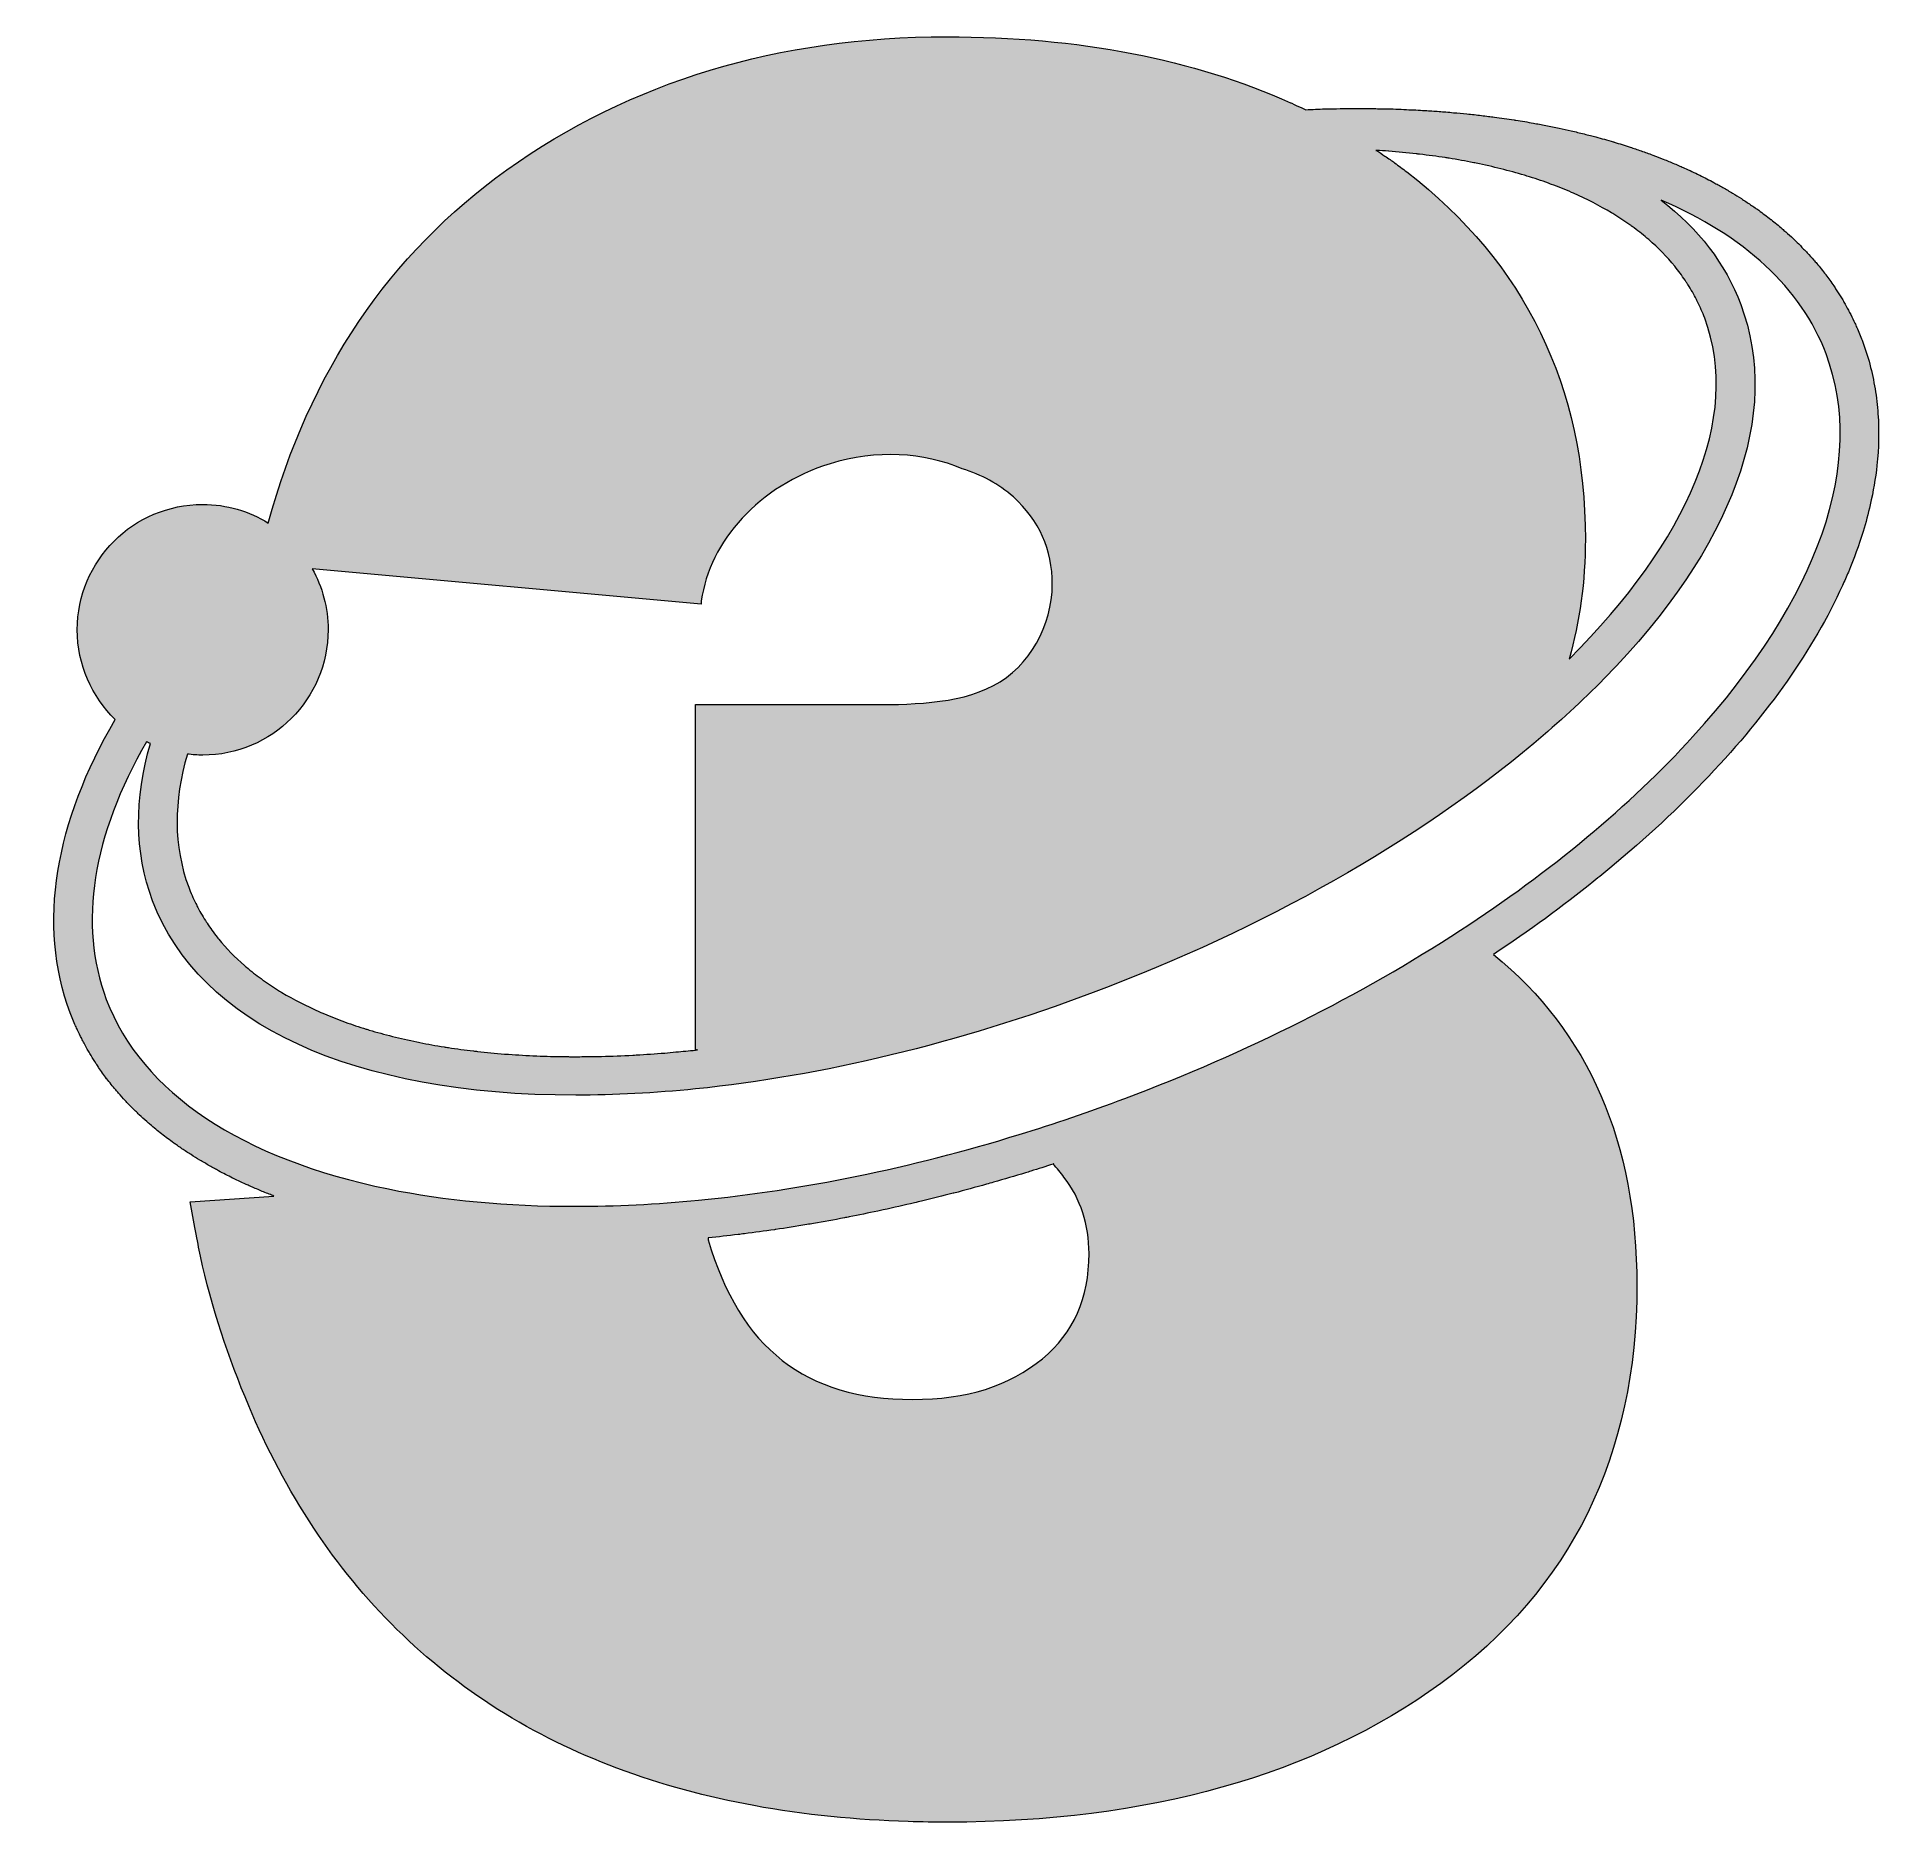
# Model space of a CAD drawing. Header units: millimetres. Extents: x -202 to -23, y -90 to 84.
import ezdxf

# ---------------------------------------------------------------- set-up
doc = ezdxf.new("R2010")
doc.units = ezdxf.units.MM
doc.header["$MEASUREMENT"] = 0
doc.layers.add('Layer 1', color=7, linetype='Continuous', lineweight=0)

msp = doc.modelspace()

# ---------------------------------------------------------------- hatches: boundary and pattern name
at = {"layer": 'Layer 1', "transparency": 33554687}
h = msp.add_hatch(color=7, dxfattribs=at)
h.dxf.hatch_style = 2
edge = h.paths.add_edge_path()
edge.add_spline(control_points=[(-41.21, 15.72), (-47.36, 8.97), (-55.04, 2.61), (-63.85, -3.14), (-73.55, -9.47), (-84.61, -15.04), (-96.53, -19.52), (-99.95, -20.81), (-103.38, -21.98), (-106.81, -23.03), (-117.4, -26.3), (-127.93, -28.45), (-138.02, -29.42), (-142.11, -29.82), (-146.12, -30.02), (-150.04, -30.02), (-156.66, -30.02), (-162.76, -29.44), (-168.22, -28.33), (-182.41, -25.44), (-192.25, -18.98), (-195.68, -9.87), (-198.43, -2.55), (-197.03, 6.09), (-191.77, 15.23), (-191.64, 15.16), (-191.52, 15.1), (-191.39, 15.04), (-192.95, 9.69), (-192.97, 4.51), (-191.17, -0.26), (-186.65, -12.3), (-171.64, -19.2), (-149.98, -19.2), (-146.2, -19.2), (-142.3, -18.99), (-138.31, -18.59), (-125.95, -17.33), (-112.78, -14.15), (-99.6, -9.2), (-82.98, -2.96), (-68.09, 5.49), (-56.71, 15.04), (-54.26, 17.11), (-51.95, 19.22), (-49.84, 21.38), (-37.27, 34.22), (-32.55, 47.16), (-36.55, 57.81), (-38.04, 61.78), (-40.67, 65.19), (-44.31, 67.98), (-36.25, 64.52), (-30.65, 59.42), (-28.24, 53), (-24.29, 42.47), (-28.9, 29.23), (-41.21, 15.72)], knot_values=[0, 0, 0, 0, 1, 1, 1, 2, 2, 2, 3, 3, 3, 4, 4, 4, 5, 5, 5, 6, 6, 6, 7, 7, 7, 8, 8, 8, 9, 9, 9, 10, 10, 10, 11, 11, 11, 12, 12, 12, 13, 13, 13, 14, 14, 14, 15, 15, 15, 16, 16, 16, 17, 17, 17, 18, 18, 18, 19, 19, 19, 19], degree=3, periodic=0)
edge = h.paths.add_edge_path()
edge.add_spline(control_points=[(-104.54, -44.86), (-107.76, -47.53), (-111.89, -48.83), (-117.19, -48.83), (-127.59, -48.83), (-133.98, -43.86), (-137.08, -33.3), (-137.08, -33.3), (-137.09, -33.1), (-137.09, -33.1), (-137.08, -33.1), (-137.07, -33.1), (-137.06, -33.09), (-136.1, -33), (-135.14, -32.89), (-134.17, -32.77), (-133.96, -32.75), (-133.75, -32.72), (-133.54, -32.69), (-132.57, -32.57), (-131.61, -32.44), (-130.63, -32.3), (-130.59, -32.29), (-130.55, -32.29), (-130.51, -32.28), (-129.51, -32.13), (-128.5, -31.97), (-127.49, -31.8), (-127.27, -31.77), (-127.05, -31.73), (-126.82, -31.69), (-125.83, -31.52), (-124.83, -31.34), (-123.82, -31.15), (-123.67, -31.12), (-123.5, -31.08), (-123.34, -31.05), (-122.42, -30.87), (-121.5, -30.68), (-120.57, -30.49), (-120.39, -30.45), (-120.21, -30.41), (-120.03, -30.37), (-119.02, -30.15), (-118, -29.92), (-116.99, -29.68), (-116.76, -29.63), (-116.53, -29.57), (-116.31, -29.52), (-115.28, -29.27), (-114.25, -29.02), (-113.22, -28.75), (-113.19, -28.74), (-113.17, -28.74), (-113.15, -28.73), (-112.1, -28.46), (-111.04, -28.17), (-109.99, -27.87), (-109.76, -27.81), (-109.53, -27.74), (-109.3, -27.68), (-108.26, -27.38), (-107.23, -27.08), (-106.18, -26.76), (-106.01, -26.71), (-105.84, -26.66), (-105.67, -26.6), (-104.95, -26.38), (-104.22, -26.14), (-103.49, -25.91), (-103.47, -25.91), (-103.46, -25.9), (-103.45, -25.9), (-103.45, -25.9), (-103.44, -25.9), (-103.44, -25.9), (-103.46, -25.9), (-103.47, -25.91), (-103.48, -25.91), (-103.13, -26.31), (-102.78, -26.73), (-102.44, -27.18), (-100.8, -29.34), (-100, -31.77), (-100, -34.63), (-100, -38.98), (-101.49, -42.33), (-104.54, -44.86)], knot_values=[0, 0, 0, 0, 1, 1, 1, 2, 2, 2, 3, 3, 3, 4, 4, 4, 5, 5, 5, 6, 6, 6, 7, 7, 7, 8, 8, 8, 9, 9, 9, 10, 10, 10, 11, 11, 11, 12, 12, 12, 13, 13, 13, 14, 14, 14, 15, 15, 15, 16, 16, 16, 17, 17, 17, 18, 18, 18, 19, 19, 19, 20, 20, 20, 21, 21, 21, 22, 22, 22, 23, 23, 23, 24, 24, 24, 25, 25, 25, 26, 26, 26, 27, 27, 27, 28, 28, 28, 29, 29, 29, 29], degree=3, periodic=0)
edge = h.paths.add_edge_path()
edge.add_spline(control_points=[(-187.79, 14.02), (-187.3, 13.96), (-186.81, 13.92), (-186.3, 13.92), (-179.56, 13.92), (-174.09, 19.39), (-174.09, 26.13), (-174.09, 28.28), (-174.65, 30.3), (-175.63, 32.06), (-175.63, 32.06), (-137.76, 28.63), (-137.76, 28.63), (-137.75, 28.74), (-137.77, 28.85), (-137.75, 28.95), (-136.94, 34.75), (-132.14, 40.16), (-125.22, 42.29), (-120.67, 43.7), (-116.09, 43.4), (-112.36, 41.81), (-110.45, 41.22), (-108.79, 40.33), (-107.37, 39.06), (-104.82, 36.76), (-103.58, 33.97), (-103.58, 30.53), (-103.58, 26.59), (-105.77, 22.56), (-109.3, 20.69), (-112.83, 18.82), (-117.73, 18.84), (-121.6, 18.84), (-121.6, 18.84), (-138.31, 18.84), (-138.31, 18.84), (-138.31, 18.84), (-138.31, -14.8), (-138.31, -14.8), (-138.25, -14.8), (-138.19, -14.79), (-138.12, -14.78), (-138.19, -14.79), (-138.25, -14.8), (-138.31, -14.81), (-138.96, -14.87), (-139.59, -14.93), (-140.22, -14.99), (-140.59, -15.02), (-140.95, -15.06), (-141.31, -15.09), (-142.24, -15.16), (-143.16, -15.23), (-144.08, -15.28), (-144.19, -15.28), (-144.31, -15.29), (-144.42, -15.3), (-145.45, -15.35), (-146.46, -15.39), (-147.46, -15.42), (-147.78, -15.42), (-148.09, -15.42), (-148.4, -15.43), (-148.93, -15.44), (-149.46, -15.45), (-149.98, -15.45), (-150.18, -15.45), (-150.37, -15.45), (-150.57, -15.45), (-150.74, -15.44), (-150.91, -15.44), (-151.08, -15.44), (-151.99, -15.43), (-152.89, -15.41), (-153.78, -15.37), (-153.9, -15.37), (-154.02, -15.36), (-154.15, -15.36), (-155.06, -15.31), (-155.96, -15.26), (-156.84, -15.19), (-156.86, -15.19), (-156.89, -15.19), (-156.91, -15.19), (-157.81, -15.12), (-158.68, -15.03), (-159.55, -14.94), (-159.67, -14.92), (-159.8, -14.91), (-159.93, -14.89), (-160.76, -14.8), (-161.57, -14.68), (-162.37, -14.56), (-162.51, -14.54), (-162.65, -14.52), (-162.79, -14.5), (-163.59, -14.37), (-164.38, -14.23), (-165.16, -14.07), (-165.25, -14.05), (-165.35, -14.03), (-165.44, -14.01), (-167.06, -13.68), (-168.61, -13.29), (-170.08, -12.85), (-170.18, -12.82), (-170.28, -12.79), (-170.37, -12.76), (-171.07, -12.55), (-171.75, -12.32), (-172.42, -12.08), (-172.53, -12.04), (-172.64, -12), (-172.75, -11.96), (-173.41, -11.71), (-174.06, -11.45), (-174.69, -11.18), (-174.77, -11.15), (-174.84, -11.11), (-174.92, -11.08), (-176.22, -10.5), (-177.45, -9.87), (-178.59, -9.19), (-178.66, -9.14), (-178.74, -9.1), (-178.81, -9.06), (-179.35, -8.73), (-179.87, -8.38), (-180.37, -8.03), (-180.45, -7.97), (-180.53, -7.91), (-180.62, -7.85), (-181.11, -7.49), (-181.59, -7.12), (-182.04, -6.73), (-182.1, -6.68), (-182.16, -6.63), (-182.22, -6.58), (-183.15, -5.77), (-183.99, -4.9), (-184.74, -3.99), (-184.79, -3.92), (-184.84, -3.86), (-184.89, -3.8), (-185.24, -3.36), (-185.56, -2.91), (-185.87, -2.44), (-185.92, -2.36), (-185.98, -2.27), (-186.03, -2.19), (-186.33, -1.72), (-186.61, -1.24), (-186.86, -0.75), (-186.89, -0.68), (-186.93, -0.6), (-186.97, -0.53), (-187.22, -0.01), (-187.46, 0.52), (-187.66, 1.06), (-189.16, 5.06), (-189.13, 9.45), (-187.79, 14.02)], knot_values=[0, 0, 0, 0, 1, 1, 1, 2, 2, 2, 3, 3, 3, 4, 4, 4, 5, 5, 5, 6, 6, 6, 7, 7, 7, 8, 8, 8, 9, 9, 9, 10, 10, 10, 11, 11, 11, 12, 12, 12, 13, 13, 13, 14, 14, 14, 15, 15, 15, 16, 16, 16, 17, 17, 17, 18, 18, 18, 19, 19, 19, 20, 20, 20, 21, 21, 21, 22, 22, 22, 23, 23, 23, 24, 24, 24, 25, 25, 25, 26, 26, 26, 27, 27, 27, 28, 28, 28, 29, 29, 29, 30, 30, 30, 31, 31, 31, 32, 32, 32, 33, 33, 33, 34, 34, 34, 35, 35, 35, 36, 36, 36, 37, 37, 37, 38, 38, 38, 39, 39, 39, 40, 40, 40, 41, 41, 41, 42, 42, 42, 43, 43, 43, 44, 44, 44, 45, 45, 45, 46, 46, 46, 47, 47, 47, 48, 48, 48, 49, 49, 49, 50, 50, 50, 51, 51, 51, 52, 52, 52, 53, 53, 53, 54, 54, 54, 54], degree=3, periodic=0)
edge = h.paths.add_edge_path()
edge.add_spline(control_points=[(-72, 72.82), (-71.61, 72.8), (-71.22, 72.77), (-70.83, 72.74), (-70.83, 72.74), (-70.83, 72.74), (-70.82, 72.74), (-69.92, 72.67), (-69.03, 72.58), (-68.15, 72.48), (-68.03, 72.47), (-67.92, 72.46), (-67.81, 72.44), (-66.97, 72.35), (-66.14, 72.23), (-65.33, 72.11), (-65.2, 72.09), (-65.08, 72.07), (-64.95, 72.05), (-64.14, 71.92), (-63.34, 71.77), (-62.55, 71.62), (-62.47, 71.6), (-62.39, 71.58), (-62.3, 71.57), (-60.67, 71.23), (-59.1, 70.84), (-57.61, 70.39), (-57.53, 70.37), (-57.45, 70.34), (-57.37, 70.32), (-56.65, 70.1), (-55.96, 69.87), (-55.28, 69.62), (-55.18, 69.58), (-55.09, 69.55), (-54.99, 69.51), (-54.31, 69.26), (-53.66, 69), (-53.02, 68.73), (-52.95, 68.7), (-52.89, 68.67), (-52.82, 68.64), (-51.5, 68.06), (-50.27, 67.42), (-49.12, 66.73), (-49.05, 66.69), (-48.98, 66.65), (-48.91, 66.61), (-48.37, 66.28), (-47.85, 65.93), (-47.35, 65.57), (-47.27, 65.52), (-47.19, 65.46), (-47.11, 65.4), (-46.61, 65.04), (-46.13, 64.67), (-45.68, 64.28), (-45.62, 64.23), (-45.57, 64.18), (-45.51, 64.13), (-44.58, 63.32), (-43.73, 62.45), (-42.98, 61.54), (-42.93, 61.47), (-42.88, 61.41), (-42.83, 61.35), (-42.48, 60.91), (-42.16, 60.46), (-41.85, 59.99), (-41.8, 59.91), (-41.74, 59.82), (-41.69, 59.74), (-41.39, 59.27), (-41.11, 58.79), (-40.86, 58.3), (-40.83, 58.23), (-40.79, 58.15), (-40.76, 58.08), (-40.5, 57.56), (-40.26, 57.03), (-40.06, 56.49), (-36.41, 46.77), (-41.75, 34.75), (-53.26, 23.28), (-52.21, 26.94), (-51.68, 30.83), (-51.68, 34.95), (-51.68, 49.78), (-57.53, 61.81), (-69.06, 70.72), (-69.46, 71.02), (-69.86, 71.32), (-70.26, 71.6), (-70.26, 71.61), (-70.27, 71.62), (-70.27, 71.62), (-70.52, 71.81), (-70.84, 72.03), (-71.19, 72.26), (-71.46, 72.44), (-71.72, 72.63), (-71.99, 72.81), (-72.01, 72.81), (-72.04, 72.81), (-72.06, 72.81), (-72.07, 72.82), (-72.07, 72.82), (-72.08, 72.82), (-72.05, 72.82), (-72.03, 72.82), (-72, 72.82)], knot_values=[0, 0, 0, 0, 1, 1, 1, 2, 2, 2, 3, 3, 3, 4, 4, 4, 5, 5, 5, 6, 6, 6, 7, 7, 7, 8, 8, 8, 9, 9, 9, 10, 10, 10, 11, 11, 11, 12, 12, 12, 13, 13, 13, 14, 14, 14, 15, 15, 15, 16, 16, 16, 17, 17, 17, 18, 18, 18, 19, 19, 19, 20, 20, 20, 21, 21, 21, 22, 22, 22, 23, 23, 23, 24, 24, 24, 25, 25, 25, 26, 26, 26, 27, 27, 27, 28, 28, 28, 29, 29, 29, 30, 30, 30, 31, 31, 31, 32, 32, 32, 33, 33, 33, 34, 34, 34, 35, 35, 35, 36, 36, 36, 37, 37, 37, 37], degree=3, periodic=0)
edge = h.paths.add_edge_path()
edge.add_spline(control_points=[(-23.19, 47.15), (-23.24, 47.97), (-23.34, 48.78), (-23.47, 49.59), (-23.73, 51.2), (-24.15, 52.78), (-24.73, 54.32), (-24.89, 54.74), (-25.07, 55.16), (-25.25, 55.58), (-25.31, 55.71), (-25.37, 55.85), (-25.43, 55.98), (-25.56, 56.26), (-25.7, 56.54), (-25.84, 56.82), (-25.91, 56.97), (-25.99, 57.11), (-26.07, 57.26), (-26.21, 57.52), (-26.35, 57.78), (-26.5, 58.03), (-26.58, 58.18), (-26.66, 58.32), (-26.75, 58.46), (-26.91, 58.73), (-27.08, 58.99), (-27.25, 59.25), (-27.33, 59.37), (-27.41, 59.5), (-27.49, 59.62), (-27.74, 59.99), (-28, 60.35), (-28.27, 60.71), (-28.28, 60.72), (-28.28, 60.72), (-28.28, 60.73), (-28.56, 61.09), (-28.85, 61.45), (-29.15, 61.8), (-29.24, 61.91), (-29.34, 62.02), (-29.43, 62.13), (-29.64, 62.37), (-29.85, 62.61), (-30.07, 62.84), (-30.19, 62.97), (-30.31, 63.09), (-30.43, 63.21), (-30.64, 63.43), (-30.85, 63.65), (-31.07, 63.86), (-31.2, 63.98), (-31.32, 64.1), (-31.44, 64.22), (-31.68, 64.45), (-31.93, 64.67), (-32.17, 64.88), (-32.29, 64.98), (-32.39, 65.08), (-32.51, 65.18), (-32.86, 65.49), (-33.23, 65.79), (-33.6, 66.08), (-33.61, 66.09), (-33.61, 66.09), (-33.62, 66.1), (-34.01, 66.4), (-34.4, 66.69), (-34.8, 66.98), (-34.92, 67.07), (-35.04, 67.15), (-35.16, 67.23), (-35.45, 67.43), (-35.74, 67.63), (-36.04, 67.83), (-36.19, 67.93), (-36.34, 68.02), (-36.49, 68.12), (-36.77, 68.3), (-37.06, 68.47), (-37.34, 68.65), (-37.5, 68.74), (-37.66, 68.84), (-37.82, 68.93), (-38.12, 69.11), (-38.43, 69.28), (-38.75, 69.46), (-38.89, 69.54), (-39.03, 69.61), (-39.17, 69.69), (-39.62, 69.93), (-40.07, 70.16), (-40.53, 70.39), (-40.55, 70.4), (-40.56, 70.4), (-40.57, 70.41), (-41.05, 70.65), (-41.54, 70.87), (-42.04, 71.1), (-42.18, 71.16), (-42.33, 71.22), (-42.47, 71.29), (-42.83, 71.44), (-43.19, 71.6), (-43.55, 71.74), (-43.73, 71.82), (-43.91, 71.89), (-44.09, 71.96), (-44.43, 72.1), (-44.78, 72.23), (-45.12, 72.36), (-45.31, 72.43), (-45.5, 72.5), (-45.69, 72.57), (-46.06, 72.7), (-46.43, 72.83), (-46.8, 72.96), (-46.97, 73.01), (-47.14, 73.07), (-47.31, 73.13), (-47.82, 73.3), (-48.34, 73.46), (-48.86, 73.62), (-48.89, 73.63), (-48.93, 73.64), (-48.97, 73.65), (-49.53, 73.82), (-50.1, 73.98), (-50.67, 74.13), (-50.84, 74.17), (-51.01, 74.22), (-51.18, 74.26), (-51.59, 74.37), (-52.01, 74.47), (-52.43, 74.57), (-52.64, 74.62), (-52.85, 74.67), (-53.06, 74.72), (-53.45, 74.81), (-53.84, 74.9), (-54.24, 74.98), (-54.46, 75.03), (-54.67, 75.07), (-54.89, 75.12), (-55.31, 75.2), (-55.73, 75.28), (-56.15, 75.36), (-56.35, 75.4), (-56.54, 75.44), (-56.74, 75.47), (-57.3, 75.57), (-57.87, 75.67), (-58.44, 75.76), (-58.5, 75.77), (-58.56, 75.78), (-58.62, 75.79), (-59.25, 75.89), (-59.89, 75.98), (-60.54, 76.06), (-60.73, 76.09), (-60.92, 76.11), (-61.11, 76.13), (-61.57, 76.19), (-62.03, 76.25), (-62.49, 76.3), (-62.73, 76.32), (-62.97, 76.35), (-63.21, 76.37), (-63.64, 76.41), (-64.07, 76.46), (-64.51, 76.49), (-64.76, 76.52), (-65, 76.54), (-65.25, 76.56), (-65.7, 76.59), (-66.15, 76.63), (-66.61, 76.66), (-66.84, 76.67), (-67.07, 76.69), (-67.3, 76.7), (-67.89, 76.74), (-68.48, 76.77), (-69.08, 76.79), (-69.17, 76.8), (-69.26, 76.8), (-69.36, 76.81), (-70.05, 76.84), (-70.75, 76.86), (-71.45, 76.87), (-71.66, 76.88), (-71.87, 76.88), (-72.08, 76.88), (-72.58, 76.89), (-73.08, 76.89), (-73.58, 76.9), (-73.68, 76.9), (-73.78, 76.9), (-73.88, 76.9), (-73.99, 76.9), (-74.11, 76.89), (-74.22, 76.89), (-75.11, 76.89), (-76, 76.88), (-76.9, 76.86), (-76.94, 76.86), (-76.99, 76.86), (-77.03, 76.86), (-77.64, 76.84), (-78.27, 76.81), (-78.89, 76.78), (-78.89, 76.78), (-79.36, 76.99), (-79.36, 76.99), (-79.36, 76.99), (-79.36, 76.98), (-79.36, 76.98), (-79.67, 77.12), (-79.97, 77.27), (-80.27, 77.4), (-80.33, 77.44), (-80.37, 77.45), (-80.37, 77.45), (-80.37, 77.45), (-80.37, 77.45), (-80.37, 77.45), (-89.81, 81.71), (-101.01, 83.88), (-113.85, 83.88), (-130.24, 83.88), (-144.65, 79.51), (-156.69, 70.91), (-168.13, 62.73), (-175.93, 51.17), (-179.91, 36.52), (-181.77, 37.67), (-183.96, 38.34), (-186.3, 38.34), (-193.04, 38.34), (-198.51, 32.87), (-198.51, 26.13), (-198.51, 22.71), (-197.09, 19.62), (-194.82, 17.4), (-200.63, 7.4), (-202.44, -2.52), (-199.19, -11.19), (-199.03, -11.62), (-198.85, -12.04), (-198.67, -12.46), (-198.61, -12.59), (-198.55, -12.72), (-198.49, -12.85), (-198.36, -13.13), (-198.22, -13.41), (-198.08, -13.69), (-198.01, -13.84), (-197.93, -13.99), (-197.85, -14.14), (-197.71, -14.4), (-197.57, -14.65), (-197.42, -14.91), (-197.34, -15.05), (-197.25, -15.2), (-197.17, -15.34), (-197.01, -15.6), (-196.84, -15.87), (-196.67, -16.13), (-196.59, -16.25), (-196.51, -16.37), (-196.43, -16.49), (-196.18, -16.86), (-195.92, -17.23), (-195.65, -17.59), (-195.64, -17.59), (-195.64, -17.6), (-195.64, -17.6), (-195.36, -17.97), (-195.07, -18.32), (-194.77, -18.68), (-194.68, -18.79), (-194.58, -18.89), (-194.49, -19), (-194.28, -19.24), (-194.06, -19.48), (-193.84, -19.72), (-193.73, -19.84), (-193.61, -19.97), (-193.49, -20.09), (-193.28, -20.31), (-193.06, -20.53), (-192.84, -20.74), (-192.72, -20.86), (-192.6, -20.98), (-192.47, -21.1), (-192.24, -21.32), (-191.99, -21.54), (-191.74, -21.76), (-191.63, -21.86), (-191.52, -21.96), (-191.41, -22.05), (-191.05, -22.36), (-190.69, -22.67), (-190.31, -22.96), (-190.31, -22.96), (-190.3, -22.97), (-190.3, -22.97), (-189.91, -23.27), (-189.52, -23.57), (-189.11, -23.86), (-189, -23.94), (-188.87, -24.02), (-188.75, -24.11), (-188.47, -24.31), (-188.17, -24.51), (-187.88, -24.7), (-187.73, -24.8), (-187.58, -24.9), (-187.43, -24.99), (-187.15, -25.17), (-186.86, -25.35), (-186.57, -25.53), (-186.42, -25.62), (-186.26, -25.71), (-186.1, -25.8), (-185.8, -25.98), (-185.48, -26.16), (-185.16, -26.34), (-185.02, -26.41), (-184.89, -26.49), (-184.75, -26.57), (-184.3, -26.81), (-183.84, -27.04), (-183.38, -27.27), (-183.37, -27.27), (-183.36, -27.28), (-183.35, -27.29), (-182.86, -27.52), (-182.37, -27.75), (-181.88, -27.97), (-181.74, -28.04), (-181.59, -28.1), (-181.45, -28.16), (-181.09, -28.31), (-180.73, -28.47), (-180.37, -28.62), (-180.19, -28.69), (-180.01, -28.76), (-179.83, -28.84), (-179.67, -28.9), (-179.51, -28.96), (-179.36, -29.02), (-179.36, -29.02), (-179.36, -29.04), (-179.36, -29.04), (-179.36, -29.04), (-187.51, -29.57), (-187.51, -29.57), (-187.19, -31.54), (-186.82, -33.42), (-186.51, -34.87), (-185.44, -39.85), (-183.79, -44.77), (-181.81, -49.46), (-180.07, -53.61), (-177.97, -57.61), (-175.48, -61.37), (-173.13, -64.92), (-170.43, -68.24), (-167.39, -71.22), (-164.4, -74.17), (-161.09, -76.78), (-157.55, -79.02), (-153.9, -81.32), (-150, -83.22), (-145.96, -84.74), (-141.65, -86.37), (-137.17, -87.56), (-132.64, -88.39), (-127.68, -89.3), (-122.64, -89.78), (-117.6, -89.94), (-116.31, -89.98), (-115.02, -90), (-113.73, -90), (-94.24, -90), (-78.09, -85.45), (-65.74, -76.48), (-53.08, -67.3), (-46.66, -54.26), (-46.66, -37.73), (-46.66, -23.81), (-51.35, -13.03), (-60.62, -5.49), (-57.15, -3.19), (-53.89, -0.8), (-50.84, 1.65), (-50.32, 2.06), (-49.81, 2.48), (-49.3, 2.9), (-45.77, 5.82), (-42.54, 8.83), (-39.66, 11.88), (-33.88, 17.98), (-29.46, 24.26), (-26.65, 30.43), (-26.45, 30.87), (-26.26, 31.31), (-26.07, 31.75), (-25.52, 33.07), (-25.04, 34.39), (-24.64, 35.69), (-24.37, 36.56), (-24.14, 37.43), (-23.94, 38.29), (-23.65, 39.59), (-23.43, 40.87), (-23.29, 42.14), (-23.11, 43.83), (-23.07, 45.51), (-23.19, 47.15)], knot_values=[0, 0, 0, 0, 1, 1, 1, 2, 2, 2, 3, 3, 3, 4, 4, 4, 5, 5, 5, 6, 6, 6, 7, 7, 7, 8, 8, 8, 9, 9, 9, 10, 10, 10, 11, 11, 11, 12, 12, 12, 13, 13, 13, 14, 14, 14, 15, 15, 15, 16, 16, 16, 17, 17, 17, 18, 18, 18, 19, 19, 19, 20, 20, 20, 21, 21, 21, 22, 22, 22, 23, 23, 23, 24, 24, 24, 25, 25, 25, 26, 26, 26, 27, 27, 27, 28, 28, 28, 29, 29, 29, 30, 30, 30, 31, 31, 31, 32, 32, 32, 33, 33, 33, 34, 34, 34, 35, 35, 35, 36, 36, 36, 37, 37, 37, 38, 38, 38, 39, 39, 39, 40, 40, 40, 41, 41, 41, 42, 42, 42, 43, 43, 43, 44, 44, 44, 45, 45, 45, 46, 46, 46, 47, 47, 47, 48, 48, 48, 49, 49, 49, 50, 50, 50, 51, 51, 51, 52, 52, 52, 53, 53, 53, 54, 54, 54, 55, 55, 55, 56, 56, 56, 57, 57, 57, 58, 58, 58, 59, 59, 59, 60, 60, 60, 61, 61, 61, 62, 62, 62, 63, 63, 63, 64, 64, 64, 65, 65, 65, 66, 66, 66, 67, 67, 67, 68, 68, 68, 69, 69, 69, 70, 70, 70, 71, 71, 71, 72, 72, 72, 73, 73, 73, 74, 74, 74, 75, 75, 75, 76, 76, 76, 77, 77, 77, 78, 78, 78, 79, 79, 79, 80, 80, 80, 81, 81, 81, 82, 82, 82, 83, 83, 83, 84, 84, 84, 85, 85, 85, 86, 86, 86, 87, 87, 87, 88, 88, 88, 89, 89, 89, 90, 90, 90, 91, 91, 91, 92, 92, 92, 93, 93, 93, 94, 94, 94, 95, 95, 95, 96, 96, 96, 97, 97, 97, 98, 98, 98, 99, 99, 99, 100, 100, 100, 101, 101, 101, 102, 102, 102, 103, 103, 103, 104, 104, 104, 105, 105, 105, 106, 106, 106, 107, 107, 107, 108, 108, 108, 109, 109, 109, 110, 110, 110, 111, 111, 111, 112, 112, 112, 113, 113, 113, 114, 114, 114, 115, 115, 115, 116, 116, 116, 117, 117, 117, 118, 118, 118, 119, 119, 119, 120, 120, 120, 121, 121, 121, 122, 122, 122, 123, 123, 123, 124, 124, 124, 125, 125, 125, 126, 126, 126, 127, 127, 127, 128, 128, 128, 129, 129, 129, 130, 130, 130, 131, 131, 131, 132, 132, 132, 133, 133, 133, 134, 134, 134, 135, 135, 135, 136, 136, 136, 137, 137, 137, 138, 138, 138, 139, 139, 139, 140, 140, 140, 140], degree=3, periodic=0)

# ---------------------------------------------------------------- linework, layer by layer
at = {"layer": 'Layer 1'}
for points, knots in [([(-23.19, 47.15), (-23.24, 47.97), (-23.34, 48.78), (-23.47, 49.59), (-23.73, 51.2), (-24.15, 52.78), (-24.73, 54.32), (-24.89, 54.74), (-25.07, 55.16), (-25.25, 55.58), (-25.31, 55.71), (-25.37, 55.85), (-25.43, 55.98), (-25.56, 56.26), (-25.7, 56.54), (-25.84, 56.82), (-25.91, 56.97), (-25.99, 57.11), (-26.07, 57.26), (-26.21, 57.52), (-26.35, 57.78), (-26.5, 58.03), (-26.58, 58.18), (-26.66, 58.32), (-26.75, 58.46), (-26.91, 58.73), (-27.08, 58.99), (-27.25, 59.25), (-27.33, 59.37), (-27.41, 59.5), (-27.49, 59.62), (-27.74, 59.99), (-28, 60.35), (-28.27, 60.71), (-28.28, 60.72), (-28.28, 60.72), (-28.28, 60.73), (-28.56, 61.09), (-28.85, 61.45), (-29.15, 61.8), (-29.24, 61.91), (-29.34, 62.02), (-29.43, 62.13), (-29.64, 62.37), (-29.85, 62.61), (-30.07, 62.84), (-30.19, 62.97), (-30.31, 63.09), (-30.43, 63.21), (-30.64, 63.43), (-30.85, 63.65), (-31.07, 63.86), (-31.2, 63.98), (-31.32, 64.1), (-31.44, 64.22), (-31.68, 64.45), (-31.93, 64.67), (-32.17, 64.88), (-32.29, 64.98), (-32.39, 65.08), (-32.51, 65.18), (-32.86, 65.49), (-33.23, 65.79), (-33.6, 66.08), (-33.61, 66.09), (-33.61, 66.09), (-33.62, 66.1), (-34.01, 66.4), (-34.4, 66.69), (-34.8, 66.98), (-34.92, 67.07), (-35.04, 67.15), (-35.16, 67.23), (-35.45, 67.43), (-35.74, 67.63), (-36.04, 67.83), (-36.19, 67.93), (-36.34, 68.02), (-36.49, 68.12), (-36.77, 68.3), (-37.06, 68.47), (-37.34, 68.65), (-37.5, 68.74), (-37.66, 68.84), (-37.82, 68.93), (-38.12, 69.11), (-38.43, 69.28), (-38.75, 69.46), (-38.89, 69.54), (-39.03, 69.61), (-39.17, 69.69), (-39.62, 69.93), (-40.07, 70.16), (-40.53, 70.39), (-40.55, 70.4), (-40.56, 70.4), (-40.57, 70.41), (-41.05, 70.65), (-41.54, 70.87), (-42.04, 71.1), (-42.18, 71.16), (-42.33, 71.22), (-42.47, 71.29), (-42.83, 71.44), (-43.19, 71.6), (-43.55, 71.74), (-43.73, 71.82), (-43.91, 71.89), (-44.09, 71.96), (-44.43, 72.1), (-44.78, 72.23), (-45.12, 72.36), (-45.31, 72.43), (-45.5, 72.5), (-45.69, 72.57), (-46.06, 72.7), (-46.43, 72.83), (-46.8, 72.96), (-46.97, 73.01), (-47.14, 73.07), (-47.31, 73.13), (-47.82, 73.3), (-48.34, 73.46), (-48.86, 73.62), (-48.89, 73.63), (-48.93, 73.64), (-48.97, 73.65), (-49.53, 73.82), (-50.1, 73.98), (-50.67, 74.13), (-50.84, 74.17), (-51.01, 74.22), (-51.18, 74.26), (-51.59, 74.37), (-52.01, 74.47), (-52.43, 74.57), (-52.64, 74.62), (-52.85, 74.67), (-53.06, 74.72), (-53.45, 74.81), (-53.84, 74.9), (-54.24, 74.98), (-54.46, 75.03), (-54.67, 75.07), (-54.89, 75.12), (-55.31, 75.2), (-55.73, 75.28), (-56.15, 75.36), (-56.35, 75.4), (-56.54, 75.44), (-56.74, 75.47), (-57.3, 75.57), (-57.87, 75.67), (-58.44, 75.76), (-58.5, 75.77), (-58.56, 75.78), (-58.62, 75.79), (-59.25, 75.89), (-59.89, 75.98), (-60.54, 76.06), (-60.73, 76.09), (-60.92, 76.11), (-61.11, 76.13), (-61.57, 76.19), (-62.03, 76.25), (-62.49, 76.3), (-62.73, 76.32), (-62.97, 76.35), (-63.21, 76.37), (-63.64, 76.41), (-64.07, 76.46), (-64.51, 76.49), (-64.76, 76.52), (-65, 76.54), (-65.25, 76.56), (-65.7, 76.59), (-66.15, 76.63), (-66.61, 76.66), (-66.84, 76.67), (-67.07, 76.69), (-67.3, 76.7), (-67.89, 76.74), (-68.48, 76.77), (-69.08, 76.79), (-69.17, 76.8), (-69.26, 76.8), (-69.36, 76.81), (-70.05, 76.84), (-70.75, 76.86), (-71.45, 76.87), (-71.66, 76.88), (-71.87, 76.88), (-72.08, 76.88), (-72.58, 76.89), (-73.08, 76.89), (-73.58, 76.9), (-73.68, 76.9), (-73.78, 76.9), (-73.88, 76.9), (-73.99, 76.9), (-74.11, 76.89), (-74.22, 76.89), (-75.11, 76.89), (-76, 76.88), (-76.9, 76.86), (-76.94, 76.86), (-76.99, 76.86), (-77.03, 76.86), (-77.64, 76.84), (-78.27, 76.81), (-78.89, 76.78), (-78.89, 76.78), (-79.36, 76.99), (-79.36, 76.99), (-79.36, 76.99), (-79.36, 76.98), (-79.36, 76.98), (-79.67, 77.12), (-79.97, 77.27), (-80.27, 77.4), (-80.33, 77.44), (-80.37, 77.45), (-80.37, 77.45), (-80.37, 77.45), (-80.37, 77.45), (-80.37, 77.45), (-89.81, 81.71), (-101.01, 83.88), (-113.85, 83.88), (-130.24, 83.88), (-144.65, 79.51), (-156.69, 70.91), (-168.13, 62.73), (-175.93, 51.17), (-179.91, 36.52), (-181.77, 37.67), (-183.96, 38.34), (-186.3, 38.34), (-193.04, 38.34), (-198.51, 32.87), (-198.51, 26.13), (-198.51, 22.71), (-197.09, 19.62), (-194.82, 17.4), (-200.63, 7.4), (-202.44, -2.52), (-199.19, -11.19), (-199.03, -11.62), (-198.85, -12.04), (-198.67, -12.46), (-198.61, -12.59), (-198.55, -12.72), (-198.49, -12.85), (-198.36, -13.13), (-198.22, -13.41), (-198.08, -13.69), (-198.01, -13.84), (-197.93, -13.99), (-197.85, -14.14), (-197.71, -14.4), (-197.57, -14.65), (-197.42, -14.91), (-197.34, -15.05), (-197.25, -15.2), (-197.17, -15.34), (-197.01, -15.6), (-196.84, -15.87), (-196.67, -16.13), (-196.59, -16.25), (-196.51, -16.37), (-196.43, -16.49), (-196.18, -16.86), (-195.92, -17.23), (-195.65, -17.59), (-195.64, -17.59), (-195.64, -17.6), (-195.64, -17.6), (-195.36, -17.97), (-195.07, -18.32), (-194.77, -18.68), (-194.68, -18.79), (-194.58, -18.89), (-194.49, -19), (-194.28, -19.24), (-194.06, -19.48), (-193.84, -19.72), (-193.73, -19.84), (-193.61, -19.97), (-193.49, -20.09), (-193.28, -20.31), (-193.06, -20.53), (-192.84, -20.74), (-192.72, -20.86), (-192.6, -20.98), (-192.47, -21.1), (-192.24, -21.32), (-191.99, -21.54), (-191.74, -21.76), (-191.63, -21.86), (-191.52, -21.96), (-191.41, -22.05), (-191.05, -22.36), (-190.69, -22.67), (-190.31, -22.96), (-190.31, -22.96), (-190.3, -22.97), (-190.3, -22.97), (-189.91, -23.27), (-189.52, -23.57), (-189.11, -23.86), (-189, -23.94), (-188.87, -24.02), (-188.75, -24.11), (-188.47, -24.31), (-188.17, -24.51), (-187.88, -24.7), (-187.73, -24.8), (-187.58, -24.9), (-187.43, -24.99), (-187.15, -25.17), (-186.86, -25.35), (-186.57, -25.53), (-186.42, -25.62), (-186.26, -25.71), (-186.1, -25.8), (-185.8, -25.98), (-185.48, -26.16), (-185.16, -26.34), (-185.02, -26.41), (-184.89, -26.49), (-184.75, -26.57), (-184.3, -26.81), (-183.84, -27.04), (-183.38, -27.27), (-183.37, -27.27), (-183.36, -27.28), (-183.35, -27.29), (-182.86, -27.52), (-182.37, -27.75), (-181.88, -27.97), (-181.74, -28.04), (-181.59, -28.1), (-181.45, -28.16), (-181.09, -28.31), (-180.73, -28.47), (-180.37, -28.62), (-180.19, -28.69), (-180.01, -28.76), (-179.83, -28.84), (-179.67, -28.9), (-179.51, -28.96), (-179.36, -29.02), (-179.36, -29.02), (-179.36, -29.04), (-179.36, -29.04), (-179.36, -29.04), (-187.51, -29.57), (-187.51, -29.57), (-187.19, -31.54), (-186.82, -33.42), (-186.51, -34.87), (-185.44, -39.85), (-183.79, -44.77), (-181.81, -49.46), (-180.07, -53.61), (-177.97, -57.61), (-175.48, -61.37), (-173.13, -64.92), (-170.43, -68.24), (-167.39, -71.22), (-164.4, -74.17), (-161.09, -76.78), (-157.55, -79.02), (-153.9, -81.32), (-150, -83.22), (-145.96, -84.74), (-141.65, -86.37), (-137.17, -87.56), (-132.64, -88.39), (-127.68, -89.3), (-122.64, -89.78), (-117.6, -89.94), (-116.31, -89.98), (-115.02, -90), (-113.73, -90), (-94.24, -90), (-78.09, -85.45), (-65.74, -76.48), (-53.08, -67.3), (-46.66, -54.26), (-46.66, -37.73), (-46.66, -23.81), (-51.35, -13.03), (-60.62, -5.49), (-57.15, -3.19), (-53.89, -0.8), (-50.84, 1.65), (-50.32, 2.06), (-49.81, 2.48), (-49.3, 2.9), (-45.77, 5.82), (-42.54, 8.83), (-39.66, 11.88), (-33.88, 17.98), (-29.46, 24.26), (-26.65, 30.43), (-26.45, 30.87), (-26.26, 31.31), (-26.07, 31.75), (-25.52, 33.07), (-25.04, 34.39), (-24.64, 35.69), (-24.37, 36.56), (-24.14, 37.43), (-23.94, 38.29), (-23.65, 39.59), (-23.43, 40.87), (-23.29, 42.14), (-23.11, 43.83), (-23.07, 45.51), (-23.19, 47.15)], [0, 0, 0, 0, 1, 1, 1, 2, 2, 2, 3, 3, 3, 4, 4, 4, 5, 5, 5, 6, 6, 6, 7, 7, 7, 8, 8, 8, 9, 9, 9, 10, 10, 10, 11, 11, 11, 12, 12, 12, 13, 13, 13, 14, 14, 14, 15, 15, 15, 16, 16, 16, 17, 17, 17, 18, 18, 18, 19, 19, 19, 20, 20, 20, 21, 21, 21, 22, 22, 22, 23, 23, 23, 24, 24, 24, 25, 25, 25, 26, 26, 26, 27, 27, 27, 28, 28, 28, 29, 29, 29, 30, 30, 30, 31, 31, 31, 32, 32, 32, 33, 33, 33, 34, 34, 34, 35, 35, 35, 36, 36, 36, 37, 37, 37, 38, 38, 38, 39, 39, 39, 40, 40, 40, 41, 41, 41, 42, 42, 42, 43, 43, 43, 44, 44, 44, 45, 45, 45, 46, 46, 46, 47, 47, 47, 48, 48, 48, 49, 49, 49, 50, 50, 50, 51, 51, 51, 52, 52, 52, 53, 53, 53, 54, 54, 54, 55, 55, 55, 56, 56, 56, 57, 57, 57, 58, 58, 58, 59, 59, 59, 60, 60, 60, 61, 61, 61, 62, 62, 62, 63, 63, 63, 64, 64, 64, 65, 65, 65, 66, 66, 66, 67, 67, 67, 68, 68, 68, 69, 69, 69, 70, 70, 70, 71, 71, 71, 72, 72, 72, 73, 73, 73, 74, 74, 74, 75, 75, 75, 76, 76, 76, 77, 77, 77, 78, 78, 78, 79, 79, 79, 80, 80, 80, 81, 81, 81, 82, 82, 82, 83, 83, 83, 84, 84, 84, 85, 85, 85, 86, 86, 86, 87, 87, 87, 88, 88, 88, 89, 89, 89, 90, 90, 90, 91, 91, 91, 92, 92, 92, 93, 93, 93, 94, 94, 94, 95, 95, 95, 96, 96, 96, 97, 97, 97, 98, 98, 98, 99, 99, 99, 100, 100, 100, 101, 101, 101, 102, 102, 102, 103, 103, 103, 104, 104, 104, 105, 105, 105, 106, 106, 106, 107, 107, 107, 108, 108, 108, 109, 109, 109, 110, 110, 110, 111, 111, 111, 112, 112, 112, 113, 113, 113, 114, 114, 114, 115, 115, 115, 116, 116, 116, 117, 117, 117, 118, 118, 118, 119, 119, 119, 120, 120, 120, 121, 121, 121, 122, 122, 122, 123, 123, 123, 124, 124, 124, 125, 125, 125, 126, 126, 126, 127, 127, 127, 128, 128, 128, 129, 129, 129, 130, 130, 130, 131, 131, 131, 132, 132, 132, 133, 133, 133, 134, 134, 134, 135, 135, 135, 136, 136, 136, 137, 137, 137, 138, 138, 138, 139, 139, 139, 140, 140, 140, 140]), ([(-72, 72.82), (-71.61, 72.8), (-71.22, 72.77), (-70.83, 72.74), (-70.83, 72.74), (-70.83, 72.74), (-70.82, 72.74), (-69.92, 72.67), (-69.03, 72.58), (-68.15, 72.48), (-68.03, 72.47), (-67.92, 72.46), (-67.81, 72.44), (-66.97, 72.35), (-66.14, 72.23), (-65.33, 72.11), (-65.2, 72.09), (-65.08, 72.07), (-64.95, 72.05), (-64.14, 71.92), (-63.34, 71.77), (-62.55, 71.62), (-62.47, 71.6), (-62.39, 71.58), (-62.3, 71.57), (-60.67, 71.23), (-59.1, 70.84), (-57.61, 70.39), (-57.53, 70.37), (-57.45, 70.34), (-57.37, 70.32), (-56.65, 70.1), (-55.96, 69.87), (-55.28, 69.62), (-55.18, 69.58), (-55.09, 69.55), (-54.99, 69.51), (-54.31, 69.26), (-53.66, 69), (-53.02, 68.73), (-52.95, 68.7), (-52.89, 68.67), (-52.82, 68.64), (-51.5, 68.06), (-50.27, 67.42), (-49.12, 66.73), (-49.05, 66.69), (-48.98, 66.65), (-48.91, 66.61), (-48.37, 66.28), (-47.85, 65.93), (-47.35, 65.57), (-47.27, 65.52), (-47.19, 65.46), (-47.11, 65.4), (-46.61, 65.04), (-46.13, 64.67), (-45.68, 64.28), (-45.62, 64.23), (-45.57, 64.18), (-45.51, 64.13), (-44.58, 63.32), (-43.73, 62.45), (-42.98, 61.54), (-42.93, 61.47), (-42.88, 61.41), (-42.83, 61.35), (-42.48, 60.91), (-42.16, 60.46), (-41.85, 59.99), (-41.8, 59.91), (-41.74, 59.82), (-41.69, 59.74), (-41.39, 59.27), (-41.11, 58.79), (-40.86, 58.3), (-40.83, 58.23), (-40.79, 58.15), (-40.76, 58.08), (-40.5, 57.56), (-40.26, 57.03), (-40.06, 56.49), (-36.41, 46.77), (-41.75, 34.75), (-53.26, 23.28), (-52.21, 26.94), (-51.68, 30.83), (-51.68, 34.95), (-51.68, 49.78), (-57.53, 61.81), (-69.06, 70.72), (-69.46, 71.02), (-69.86, 71.32), (-70.26, 71.6), (-70.26, 71.61), (-70.27, 71.62), (-70.27, 71.62), (-70.52, 71.81), (-70.84, 72.03), (-71.19, 72.26), (-71.46, 72.44), (-71.72, 72.63), (-71.99, 72.81), (-72.01, 72.81), (-72.04, 72.81), (-72.06, 72.81), (-72.07, 72.82), (-72.07, 72.82), (-72.08, 72.82), (-72.05, 72.82), (-72.03, 72.82), (-72, 72.82)], [0, 0, 0, 0, 1, 1, 1, 2, 2, 2, 3, 3, 3, 4, 4, 4, 5, 5, 5, 6, 6, 6, 7, 7, 7, 8, 8, 8, 9, 9, 9, 10, 10, 10, 11, 11, 11, 12, 12, 12, 13, 13, 13, 14, 14, 14, 15, 15, 15, 16, 16, 16, 17, 17, 17, 18, 18, 18, 19, 19, 19, 20, 20, 20, 21, 21, 21, 22, 22, 22, 23, 23, 23, 24, 24, 24, 25, 25, 25, 26, 26, 26, 27, 27, 27, 28, 28, 28, 29, 29, 29, 30, 30, 30, 31, 31, 31, 32, 32, 32, 33, 33, 33, 34, 34, 34, 35, 35, 35, 36, 36, 36, 37, 37, 37, 37]), ([(-41.21, 15.72), (-47.36, 8.97), (-55.04, 2.61), (-63.85, -3.14), (-73.55, -9.47), (-84.61, -15.04), (-96.53, -19.52), (-99.95, -20.81), (-103.38, -21.98), (-106.81, -23.03), (-117.4, -26.3), (-127.93, -28.45), (-138.02, -29.42), (-142.11, -29.82), (-146.12, -30.02), (-150.04, -30.02), (-156.66, -30.02), (-162.76, -29.44), (-168.22, -28.33), (-182.41, -25.44), (-192.25, -18.98), (-195.68, -9.87), (-198.43, -2.55), (-197.03, 6.09), (-191.77, 15.23), (-191.64, 15.16), (-191.52, 15.1), (-191.39, 15.04), (-192.95, 9.69), (-192.97, 4.51), (-191.17, -0.26), (-186.65, -12.3), (-171.64, -19.2), (-149.98, -19.2), (-146.2, -19.2), (-142.3, -18.99), (-138.31, -18.59), (-125.95, -17.33), (-112.78, -14.15), (-99.6, -9.2), (-82.98, -2.96), (-68.09, 5.49), (-56.71, 15.04), (-54.26, 17.11), (-51.95, 19.22), (-49.84, 21.38), (-37.27, 34.22), (-32.55, 47.16), (-36.55, 57.81), (-38.04, 61.78), (-40.67, 65.19), (-44.31, 67.98), (-36.25, 64.52), (-30.65, 59.42), (-28.24, 53), (-24.29, 42.47), (-28.9, 29.23), (-41.21, 15.72)], [0, 0, 0, 0, 1, 1, 1, 2, 2, 2, 3, 3, 3, 4, 4, 4, 5, 5, 5, 6, 6, 6, 7, 7, 7, 8, 8, 8, 9, 9, 9, 10, 10, 10, 11, 11, 11, 12, 12, 12, 13, 13, 13, 14, 14, 14, 15, 15, 15, 16, 16, 16, 17, 17, 17, 18, 18, 18, 19, 19, 19, 19]), ([(-187.79, 14.02), (-187.3, 13.96), (-186.81, 13.92), (-186.3, 13.92), (-179.56, 13.92), (-174.09, 19.39), (-174.09, 26.13), (-174.09, 28.28), (-174.65, 30.3), (-175.63, 32.06), (-175.63, 32.06), (-137.76, 28.63), (-137.76, 28.63), (-137.75, 28.74), (-137.77, 28.85), (-137.75, 28.95), (-136.94, 34.75), (-132.14, 40.16), (-125.22, 42.29), (-120.67, 43.7), (-116.09, 43.4), (-112.36, 41.81), (-110.45, 41.22), (-108.79, 40.33), (-107.37, 39.06), (-104.82, 36.76), (-103.58, 33.97), (-103.58, 30.53), (-103.58, 26.59), (-105.77, 22.56), (-109.3, 20.69), (-112.83, 18.82), (-117.73, 18.84), (-121.6, 18.84), (-121.6, 18.84), (-138.31, 18.84), (-138.31, 18.84), (-138.31, 18.84), (-138.31, -14.8), (-138.31, -14.8), (-138.25, -14.8), (-138.19, -14.79), (-138.12, -14.78), (-138.19, -14.79), (-138.25, -14.8), (-138.31, -14.81), (-138.96, -14.87), (-139.59, -14.93), (-140.22, -14.99), (-140.59, -15.02), (-140.95, -15.06), (-141.31, -15.09), (-142.24, -15.16), (-143.16, -15.23), (-144.08, -15.28), (-144.19, -15.28), (-144.31, -15.29), (-144.42, -15.3), (-145.45, -15.35), (-146.46, -15.39), (-147.46, -15.42), (-147.78, -15.42), (-148.09, -15.42), (-148.4, -15.43), (-148.93, -15.44), (-149.46, -15.45), (-149.98, -15.45), (-150.18, -15.45), (-150.37, -15.45), (-150.57, -15.45), (-150.74, -15.44), (-150.91, -15.44), (-151.08, -15.44), (-151.99, -15.43), (-152.89, -15.41), (-153.78, -15.37), (-153.9, -15.37), (-154.02, -15.36), (-154.15, -15.36), (-155.06, -15.31), (-155.96, -15.26), (-156.84, -15.19), (-156.86, -15.19), (-156.89, -15.19), (-156.91, -15.19), (-157.81, -15.12), (-158.68, -15.03), (-159.55, -14.94), (-159.67, -14.92), (-159.8, -14.91), (-159.93, -14.89), (-160.76, -14.8), (-161.57, -14.68), (-162.37, -14.56), (-162.51, -14.54), (-162.65, -14.52), (-162.79, -14.5), (-163.59, -14.37), (-164.38, -14.23), (-165.16, -14.07), (-165.25, -14.05), (-165.35, -14.03), (-165.44, -14.01), (-167.06, -13.68), (-168.61, -13.29), (-170.08, -12.85), (-170.18, -12.82), (-170.28, -12.79), (-170.37, -12.76), (-171.07, -12.55), (-171.75, -12.32), (-172.42, -12.08), (-172.53, -12.04), (-172.64, -12), (-172.75, -11.96), (-173.41, -11.71), (-174.06, -11.45), (-174.69, -11.18), (-174.77, -11.15), (-174.84, -11.11), (-174.92, -11.08), (-176.22, -10.5), (-177.45, -9.87), (-178.59, -9.19), (-178.66, -9.14), (-178.74, -9.1), (-178.81, -9.06), (-179.35, -8.73), (-179.87, -8.38), (-180.37, -8.03), (-180.45, -7.97), (-180.53, -7.91), (-180.62, -7.85), (-181.11, -7.49), (-181.59, -7.12), (-182.04, -6.73), (-182.1, -6.68), (-182.16, -6.63), (-182.22, -6.58), (-183.15, -5.77), (-183.99, -4.9), (-184.74, -3.99), (-184.79, -3.92), (-184.84, -3.86), (-184.89, -3.8), (-185.24, -3.36), (-185.56, -2.91), (-185.87, -2.44), (-185.92, -2.36), (-185.98, -2.27), (-186.03, -2.19), (-186.33, -1.72), (-186.61, -1.24), (-186.86, -0.75), (-186.89, -0.68), (-186.93, -0.6), (-186.97, -0.53), (-187.22, -0.01), (-187.46, 0.52), (-187.66, 1.06), (-189.16, 5.06), (-189.13, 9.45), (-187.79, 14.02)], [0, 0, 0, 0, 1, 1, 1, 2, 2, 2, 3, 3, 3, 4, 4, 4, 5, 5, 5, 6, 6, 6, 7, 7, 7, 8, 8, 8, 9, 9, 9, 10, 10, 10, 11, 11, 11, 12, 12, 12, 13, 13, 13, 14, 14, 14, 15, 15, 15, 16, 16, 16, 17, 17, 17, 18, 18, 18, 19, 19, 19, 20, 20, 20, 21, 21, 21, 22, 22, 22, 23, 23, 23, 24, 24, 24, 25, 25, 25, 26, 26, 26, 27, 27, 27, 28, 28, 28, 29, 29, 29, 30, 30, 30, 31, 31, 31, 32, 32, 32, 33, 33, 33, 34, 34, 34, 35, 35, 35, 36, 36, 36, 37, 37, 37, 38, 38, 38, 39, 39, 39, 40, 40, 40, 41, 41, 41, 42, 42, 42, 43, 43, 43, 44, 44, 44, 45, 45, 45, 46, 46, 46, 47, 47, 47, 48, 48, 48, 49, 49, 49, 50, 50, 50, 51, 51, 51, 52, 52, 52, 53, 53, 53, 54, 54, 54, 54]), ([(-104.54, -44.86), (-107.76, -47.53), (-111.89, -48.83), (-117.19, -48.83), (-127.59, -48.83), (-133.98, -43.86), (-137.08, -33.3), (-137.08, -33.3), (-137.09, -33.1), (-137.09, -33.1), (-137.08, -33.1), (-137.07, -33.1), (-137.06, -33.09), (-136.1, -33), (-135.14, -32.89), (-134.17, -32.77), (-133.96, -32.75), (-133.75, -32.72), (-133.54, -32.69), (-132.57, -32.57), (-131.61, -32.44), (-130.63, -32.3), (-130.59, -32.29), (-130.55, -32.29), (-130.51, -32.28), (-129.51, -32.13), (-128.5, -31.97), (-127.49, -31.8), (-127.27, -31.77), (-127.05, -31.73), (-126.82, -31.69), (-125.83, -31.52), (-124.83, -31.34), (-123.82, -31.15), (-123.67, -31.12), (-123.5, -31.08), (-123.34, -31.05), (-122.42, -30.87), (-121.5, -30.68), (-120.57, -30.49), (-120.39, -30.45), (-120.21, -30.41), (-120.03, -30.37), (-119.02, -30.15), (-118, -29.92), (-116.99, -29.68), (-116.76, -29.63), (-116.53, -29.57), (-116.31, -29.52), (-115.28, -29.27), (-114.25, -29.02), (-113.22, -28.75), (-113.19, -28.74), (-113.17, -28.74), (-113.15, -28.73), (-112.1, -28.46), (-111.04, -28.17), (-109.99, -27.87), (-109.76, -27.81), (-109.53, -27.74), (-109.3, -27.68), (-108.26, -27.38), (-107.23, -27.08), (-106.18, -26.76), (-106.01, -26.71), (-105.84, -26.66), (-105.67, -26.6), (-104.95, -26.38), (-104.22, -26.14), (-103.49, -25.91), (-103.47, -25.91), (-103.46, -25.9), (-103.45, -25.9), (-103.45, -25.9), (-103.44, -25.9), (-103.44, -25.9), (-103.46, -25.9), (-103.47, -25.91), (-103.48, -25.91), (-103.13, -26.31), (-102.78, -26.73), (-102.44, -27.18), (-100.8, -29.34), (-100, -31.77), (-100, -34.63), (-100, -38.98), (-101.49, -42.33), (-104.54, -44.86)], [0, 0, 0, 0, 1, 1, 1, 2, 2, 2, 3, 3, 3, 4, 4, 4, 5, 5, 5, 6, 6, 6, 7, 7, 7, 8, 8, 8, 9, 9, 9, 10, 10, 10, 11, 11, 11, 12, 12, 12, 13, 13, 13, 14, 14, 14, 15, 15, 15, 16, 16, 16, 17, 17, 17, 18, 18, 18, 19, 19, 19, 20, 20, 20, 21, 21, 21, 22, 22, 22, 23, 23, 23, 24, 24, 24, 25, 25, 25, 26, 26, 26, 27, 27, 27, 28, 28, 28, 29, 29, 29, 29])]:
    msp.add_open_spline(points, degree=3, knots=knots, dxfattribs=at)

doc.saveas('drawing.dxf')
